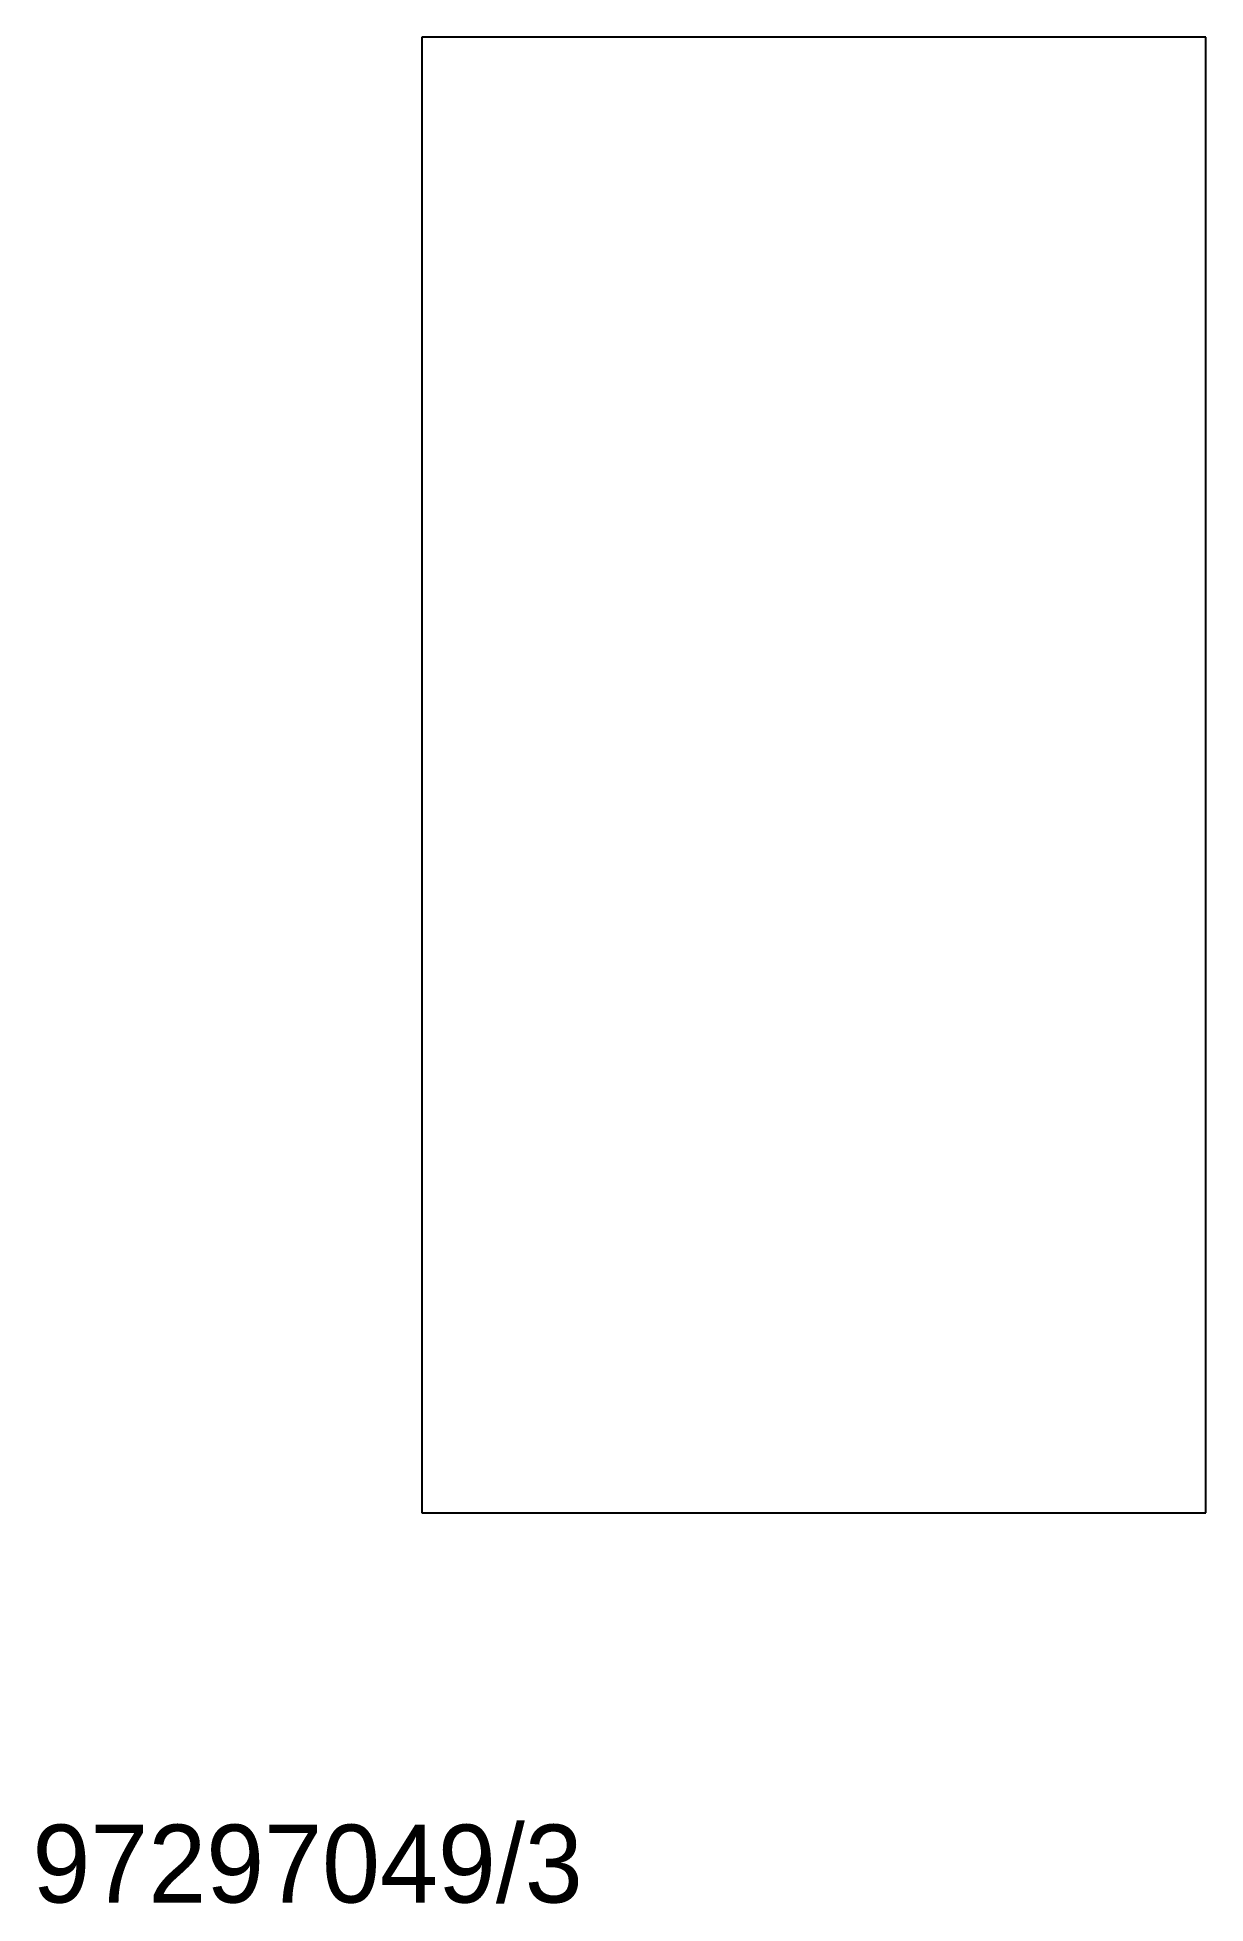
# Model space of a CAD drawing. Extents: x 11 to 130, y 10 to 202.
import ezdxf

# ---------------------------------------------------------------- set-up
doc = ezdxf.new("R2010")
doc.units = 0

msp = doc.modelspace()

# ---------------------------------------------------------------- linework, layer by layer
for p, q in [((130.5, 201.5), (50, 201.5)), ((50, 201.5), (50, 50)), ((130.5, 50), (130.5, 201.5)), ((50, 50), (130.5, 50))]:
    msp.add_line(p, q)

# ---------------------------------------------------------------- texts
msp.add_text('97297049/3', height=8).set_placement((10, 10))

doc.saveas('drawing.dxf')
